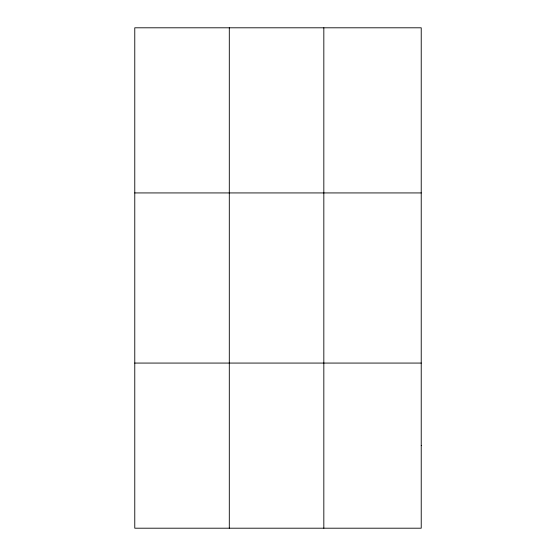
<?xml version="1.0" encoding="UTF-8"?>
<svg xmlns="http://www.w3.org/2000/svg" width="556" height="556" viewBox="0 0 556 556"><rect width="100%" height="100%" fill="white"/><g stroke="black" fill="none" stroke-linecap="round" stroke-linejoin="round"><path stroke-width="0.83" d="M229.301 528.2L229.301 27.8M323.828 528.2L323.828 27.8M134.774 192.932L421.226 192.932M134.774 363.068L421.226 363.068M421.226 445.634L421.226 528.2L134.774 528.2L134.774 27.8L421.226 27.8L421.226 445.634"/></g></svg>
